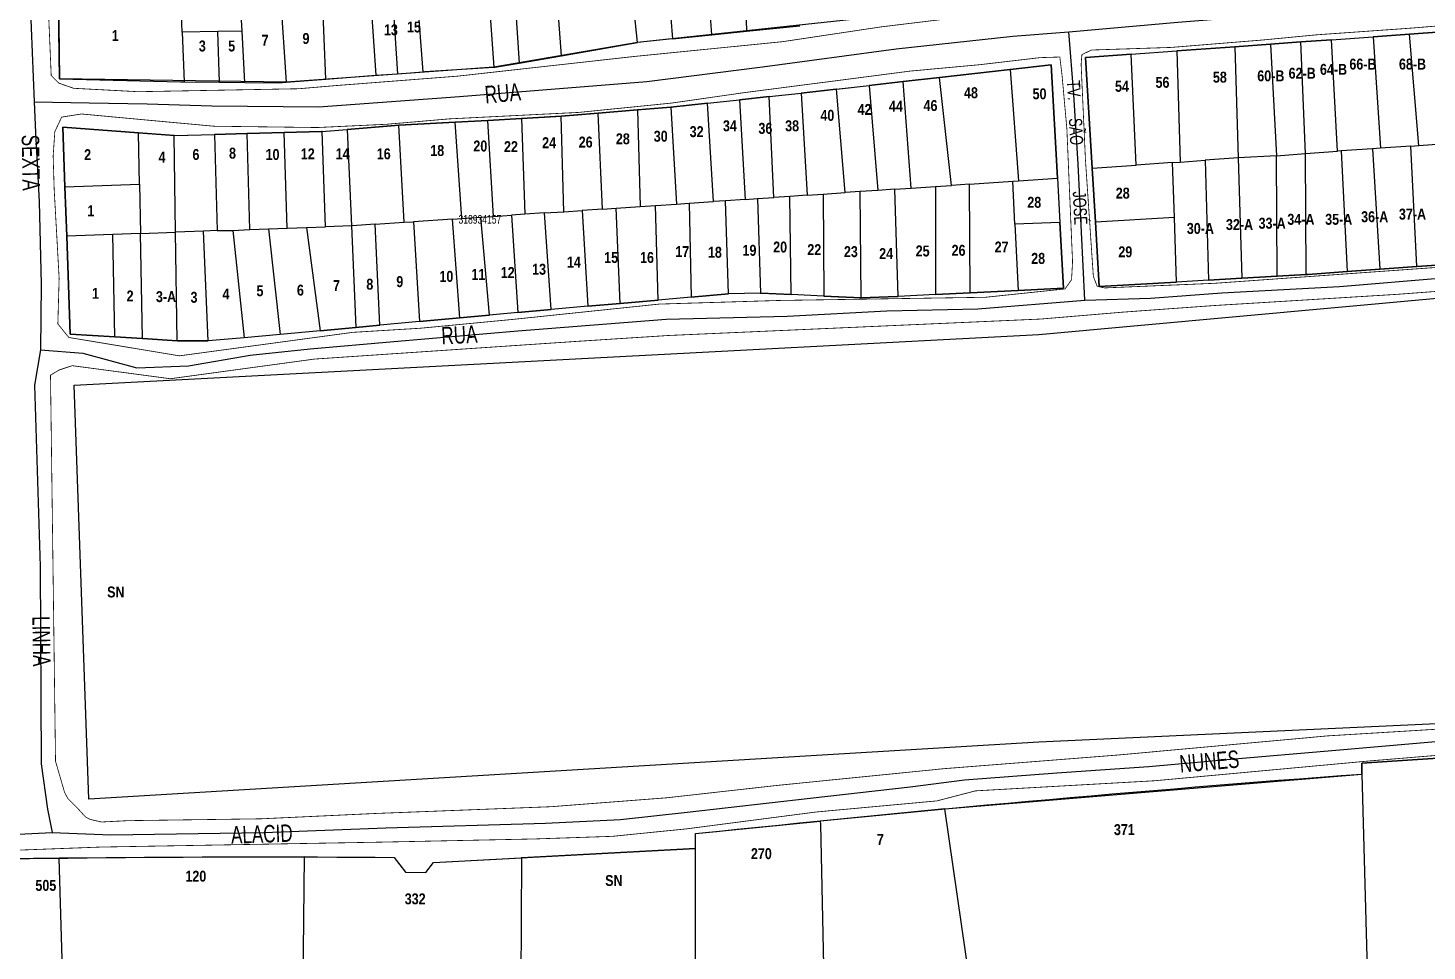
# Model space of a CAD drawing. Extents: x 204834 to 208707, y 4853033 to 4855981.
# Drawn here: x 207168.8 to 207489.1, y 4853424.5 to 4853635.8 of the extents above; entities that cross this region are included whole.
import ezdxf
from ezdxf.enums import TextEntityAlignment as Align

# ---------------------------------------------------------------- set-up
doc = ezdxf.new("R2010")
doc.units = 0
doc.header["$LTSCALE"] = 1.5
doc.header["$MEASUREMENT"] = 0
doc.linetypes.add('PHANTOMX2', pattern=[5, 2.5, -0.5, 0.5, -0.5, 0.5, -0.5])
for name, color, linetype in [('CD-MALHA-LOTES', 40, 'CONTINUOUS'), ('CD_TXT_QUADRA', 7, 'CONTINUOUS'), ('RU-QUADRAS', 6, 'CONTINUOUS'), ('SV-EIXO-RUA-N-PAV', 6, 'CONTINUOUS'), ('SV-EIXO-RUA-PAV', 20, 'CONTINUOUS'), ('SV-RUA-NAO-PAV-S-GUIA-C-GUIA', 7, 'PHANTOMX2'), ('SV-RUA-PAVIM-S-GUIA-C-GUIA', 7, 'CONTINUOUS'), ('SV-TXT-MUNIC-PAV', 7, 'CONTINUOUS'), ('SV-TXT-RUA-N-PAV-S-GUIA-C-GUIA', 7, 'CONTINUOUS'), ('SV-TXT-RUA-PAV-S-GUIA-C-GUIA', 7, 'CONTINUOUS'), ('Th_NmrPort', 7, 'CONTINUOUS')]:
    doc.layers.add(name, color=color, linetype=linetype)
doc.styles.add('ARIAL', font='ARIAL.TTF')
doc.styles.get("Standard").update_dxf_attribs({"font": 'swisscbo.ttf'})

msp = doc.modelspace()

# ---------------------------------------------------------------- linework, layer by layer
at = {"layer": 'CD-MALHA-LOTES', "linetype": 'Continuous'}
for p, q in [((207331.94, 4853683.02), (207333.28, 4853635.09)), ((207325.3, 4853634.26), (207323.63, 4853657.82)), ((207308.34, 4853632.49), (207305.95, 4853655.93)), ((207314.39, 4853656.83), (207316.34, 4853633.33)), ((207217.81, 4853635.1), (207216.86, 4853652.45)), ((207225.93, 4853653.12), (207227.91, 4853623.43)), ((207236.99, 4853624.13), (207235.8, 4853653.85)), ((207246.6, 4853652.21), (207248.41, 4853625.01)), ((207251.52, 4853652.56), (207253.41, 4853625.39)), ((207259.25, 4853625.84), (207257.24, 4853652.98)), ((207273.62, 4853652.7), (207275.4, 4853626.85)), ((207279.6, 4853653.24), (207281.24, 4853627.82)), ((207290.95, 4853629.5), (207289.11, 4853654.11)), ((207204.1, 4853634.92), (207203.55, 4853648.96)), ((207175.68, 4853647.59), (207175.99, 4853624.24)), ((207212.23, 4853635.03), (207204.1, 4853634.92)), ((207204.1, 4853634.92), (207204.55, 4853623.54)), ((207217.81, 4853635.1), (207212.23, 4853635.03)), ((207212.59, 4853623.45), (207212.23, 4853635.03)), ((207218.46, 4853623.39), (207217.81, 4853635.1)), ((207325.3, 4853634.26), (207333.28, 4853635.09)), ((207333.28, 4853635.09), (207345.45, 4853636.35)), ((207492.37, 4853634.94), (207485.07, 4853634.42)), ((207290.95, 4853629.5), (207308.34, 4853632.49)), ((207316.34, 4853633.33), (207308.34, 4853632.49)), ((207316.34, 4853633.33), (207325.3, 4853634.26)), ((207453.21, 4853632.14), (207445.08, 4853631.56)), ((207460.18, 4853632.64), (207453.21, 4853632.14)), ((207453.21, 4853632.14), (207454.59, 4853606.57)), ((207467.18, 4853633.14), (207460.18, 4853632.64)), ((207461.26, 4853607.15), (207460.18, 4853632.64)), ((207467.18, 4853633.14), (207476.72, 4853633.82)), ((207468.55, 4853607.66), (207467.18, 4853633.14)), ((207485.07, 4853634.42), (207476.72, 4853633.82)), ((207476.72, 4853633.82), (207478.38, 4853608.34)), ((207487.18, 4853608.95), (207485.07, 4853634.42)), ((207281.24, 4853627.82), (207290.95, 4853629.5)), ((207421.3, 4853629.86), (207410.88, 4853629.12)), ((207410.88, 4853629.12), (207412.4, 4853603.77)), ((207421.3, 4853629.86), (207431.78, 4853630.61)), ((207422.5, 4853604.47), (207421.3, 4853629.86)), ((207445.08, 4853631.56), (207431.78, 4853630.61)), ((207431.78, 4853630.61), (207432.53, 4853605.16)), ((207445.08, 4853631.56), (207445.85, 4853606.09)), ((207248.41, 4853625.01), (207253.41, 4853625.39)), ((207253.41, 4853625.39), (207259.25, 4853625.84)), ((207259.25, 4853625.84), (207259.63, 4853625.87)), ((207259.63, 4853625.87), (207275.4, 4853626.85)), ((207275.4, 4853626.85), (207275.71, 4853626.87)), ((207275.71, 4853626.87), (207281.24, 4853627.82)), ((207393.62, 4853626.33), (207377.43, 4853624.5)), ((207402.99, 4853627.39), (207393.62, 4853626.33)), ((207393.62, 4853626.33), (207395.57, 4853600.86)), ((207404.44, 4853601.46), (207402.99, 4853627.39)), ((207175.99, 4853624.24), (207203.72, 4853623.55)), ((207203.72, 4853623.55), (207204.55, 4853623.54)), ((207204.55, 4853623.54), (207212.59, 4853623.45)), ((207212.59, 4853623.45), (207218.46, 4853623.39)), ((207218.46, 4853623.39), (207226.23, 4853623.3)), ((207226.23, 4853623.3), (207227.91, 4853623.43)), ((207227.91, 4853623.43), (207236.99, 4853624.13)), ((207236.99, 4853624.13), (207248.41, 4853625.01)), ((207353.9, 4853621.85), (207361.37, 4853622.69)), ((207369.17, 4853623.57), (207361.37, 4853622.69)), ((207361.37, 4853622.69), (207363.34, 4853598.67)), ((207377.43, 4853624.5), (207369.17, 4853623.57)), ((207370.95, 4853599.18), (207369.17, 4853623.57)), ((207380.16, 4853599.81), (207377.43, 4853624.5)), ((207324.35, 4853618.62), (207331.65, 4853619.42)), ((207338.47, 4853620.16), (207331.65, 4853619.42)), ((207331.65, 4853619.42), (207333, 4853596.6)), ((207338.47, 4853620.16), (207345.79, 4853620.96)), ((207339.53, 4853597.05), (207338.47, 4853620.16)), ((207353.76, 4853621.83), (207345.79, 4853620.96)), ((207345.79, 4853620.96), (207347.13, 4853597.56)), ((207353.9, 4853621.85), (207353.76, 4853621.83)), ((207355.87, 4853598.16), (207353.9, 4853621.85)), ((207299.29, 4853616.33), (207290.86, 4853615.64)), ((207308.33, 4853617.08), (207299.29, 4853616.33)), ((207300.34, 4853594.38), (207299.29, 4853616.33)), ((207315.92, 4853617.71), (207308.33, 4853617.08)), ((207308.33, 4853617.08), (207308.93, 4853594.97)), ((207324.35, 4853618.62), (207315.92, 4853617.71)), ((207315.92, 4853617.71), (207317.27, 4853595.53)), ((207325.69, 4853596.11), (207324.35, 4853618.62)), ((207194.11, 4853611.81), (207176.74, 4853613.11)), ((207176.74, 4853613.11), (207177.24, 4853599.48)), ((207236.14, 4853612.16), (207241.86, 4853612.62)), ((207253.71, 4853613.58), (207241.86, 4853612.62)), ((207241.86, 4853612.62), (207242.84, 4853590.56)), ((207266.57, 4853614.29), (207253.71, 4853613.58)), ((207254.91, 4853591.36), (207253.71, 4853613.58)), ((207274.04, 4853614.7), (207266.57, 4853614.29)), ((207268.07, 4853592.24), (207266.57, 4853614.29)), ((207281.8, 4853615.13), (207274.04, 4853614.7)), ((207275.39, 4853592.72), (207274.04, 4853614.7)), ((207290.86, 4853615.64), (207281.8, 4853615.13)), ((207281.8, 4853615.13), (207282.55, 4853593.2)), ((207291.45, 4853593.79), (207290.86, 4853615.64)), ((207202.28, 4853611.2), (207194.11, 4853611.81)), ((207194.34, 4853600.07), (207194.11, 4853611.81)), ((207202.28, 4853611.2), (207211.5, 4853611.46)), ((207202.57, 4853589.11), (207202.28, 4853611.2)), ((207218.97, 4853611.67), (207211.5, 4853611.46)), ((207211.5, 4853611.46), (207212.11, 4853589.46)), ((207227.4, 4853611.91), (207218.97, 4853611.67)), ((207219.57, 4853589.72), (207218.97, 4853611.67)), ((207235.99, 4853612.15), (207227.4, 4853611.91)), ((207228.14, 4853590.03), (207227.4, 4853611.91)), ((207236.14, 4853612.16), (207235.99, 4853612.15)), ((207236.89, 4853590.35), (207236.14, 4853612.16)), ((207487.18, 4853608.95), (207493.3, 4853609.37)), ((207454.59, 4853606.57), (207445.85, 4853606.09)), ((207454.59, 4853606.57), (207461.26, 4853607.15)), ((207454.75, 4853579.02), (207454.59, 4853606.57)), ((207461.26, 4853607.15), (207468.55, 4853607.66)), ((207461.42, 4853579.41), (207461.26, 4853607.15)), ((207469.39, 4853607.72), (207468.55, 4853607.66)), ((207476.56, 4853608.21), (207469.39, 4853607.72)), ((207469.39, 4853607.72), (207470.77, 4853580.08)), ((207478.38, 4853608.34), (207476.56, 4853608.21)), ((207476.56, 4853608.21), (207478.22, 4853580.61)), ((207485.35, 4853608.82), (207478.38, 4853608.34)), ((207485.35, 4853608.82), (207487.18, 4853608.95)), ((207486.72, 4853581.22), (207485.35, 4853608.82)), ((207412.4, 4853603.77), (207422.5, 4853604.47)), ((207412.4, 4853603.77), (207413.14, 4853591.37)), ((207430.81, 4853605.04), (207422.5, 4853604.47)), ((207430.81, 4853605.04), (207432.53, 4853605.16)), ((207431.24, 4853592.43), (207430.81, 4853605.04)), ((207432.53, 4853605.16), (207438.28, 4853605.56)), ((207445.85, 4853606.09), (207438.28, 4853605.56)), ((207438.28, 4853605.56), (207439.05, 4853578.11)), ((207445.85, 4853606.09), (207446.63, 4853578.55)), ((207177.24, 4853599.48), (207194.34, 4853600.07)), ((207194.34, 4853600.07), (207194.56, 4853588.82)), ((207376.56, 4853599.56), (207380.16, 4853599.81)), ((207384.35, 4853600.09), (207380.16, 4853599.81)), ((207384.35, 4853600.09), (207394.23, 4853600.77)), ((207384.5, 4853575.22), (207384.35, 4853600.09)), ((207394.23, 4853600.77), (207395.57, 4853600.86)), ((207394.7, 4853590.92), (207394.23, 4853600.77)), ((207395.57, 4853600.86), (207404.44, 4853601.46)), ((207404.44, 4853601.46), (207405.01, 4853591.33)), ((207177.24, 4853599.48), (207177.65, 4853588.21)), ((207333, 4853596.6), (207328.46, 4853596.29)), ((207333, 4853596.6), (207335.77, 4853596.79)), ((207335.77, 4853596.79), (207339.53, 4853597.05)), ((207335.77, 4853596.79), (207336.51, 4853575.17)), ((207343.21, 4853597.3), (207339.53, 4853597.05)), ((207347.13, 4853597.56), (207343.21, 4853597.3)), ((207343.51, 4853574.83), (207343.21, 4853597.3)), ((207347.13, 4853597.56), (207350.84, 4853597.82)), ((207350.84, 4853597.82), (207355.87, 4853598.16)), ((207350.84, 4853597.82), (207350.99, 4853574.47)), ((207359.26, 4853598.39), (207355.87, 4853598.16)), ((207363.34, 4853598.67), (207359.26, 4853598.39)), ((207359.55, 4853574.06), (207359.26, 4853598.39)), ((207367.21, 4853598.93), (207363.34, 4853598.67)), ((207367.21, 4853598.93), (207370.95, 4853599.18)), ((207367.96, 4853574.39), (207367.21, 4853598.93)), ((207370.95, 4853599.18), (207376.56, 4853599.56)), ((207376.56, 4853599.56), (207376.56, 4853574.82)), ((207287, 4853593.5), (207282.55, 4853593.2)), ((207287, 4853593.5), (207291.45, 4853593.79)), ((207288.56, 4853571.38), (207287, 4853593.5)), ((207291.45, 4853593.79), (207295.65, 4853594.07)), ((207300.34, 4853594.38), (207295.65, 4853594.07)), ((207295.65, 4853594.07), (207296.98, 4853572.13)), ((207300.34, 4853594.38), (207303.42, 4853594.59)), ((207303.42, 4853594.59), (207308.93, 4853594.97)), ((207304.32, 4853572.79), (207303.42, 4853594.59)), ((207308.93, 4853594.97), (207312.41, 4853595.2)), ((207312.41, 4853595.2), (207317.27, 4853595.53)), ((207313.01, 4853573.57), (207312.41, 4853595.2)), ((207317.27, 4853595.53), (207320.18, 4853595.73)), ((207320.18, 4853595.73), (207325.69, 4853596.11)), ((207320.18, 4853595.73), (207320.64, 4853574.26)), ((207328.46, 4853596.29), (207325.69, 4853596.11)), ((207329.13, 4853575.02), (207328.46, 4853596.29)), ((207228.14, 4853590.03), (207232.52, 4853590.19)), ((207232.52, 4853590.19), (207236.89, 4853590.35)), ((207232.52, 4853590.19), (207235.7, 4853566.51)), ((207242.84, 4853590.56), (207236.89, 4853590.35)), ((207242.98, 4853590.57), (207242.84, 4853590.56)), ((207242.84, 4853590.56), (207243.87, 4853567.27)), ((207248.29, 4853590.92), (207242.98, 4853590.57)), ((207248.29, 4853590.92), (207254.91, 4853591.36)), ((207249.36, 4853567.78), (207248.29, 4853590.92)), ((207254.91, 4853591.36), (207257.03, 4853591.5)), ((207265.93, 4853592.1), (207257.03, 4853591.5)), ((207257.03, 4853591.5), (207258.39, 4853568.62)), ((207265.93, 4853592.1), (207268.07, 4853592.24)), ((207267.61, 4853569.48), (207265.93, 4853592.1)), ((207268.07, 4853592.24), (207272.45, 4853592.53)), ((207272.45, 4853592.53), (207275.39, 4853592.72)), ((207274.44, 4853570.11), (207272.45, 4853592.53)), ((207275.39, 4853592.72), (207279.44, 4853592.99)), ((207282.55, 4853593.2), (207279.44, 4853592.99)), ((207279.44, 4853592.99), (207280.95, 4853570.69)), ((207405.01, 4853591.33), (207394.7, 4853590.92)), ((207394.7, 4853590.92), (207395.43, 4853575.77)), ((207431.24, 4853592.43), (207413.14, 4853591.37)), ((207413.14, 4853591.37), (207414.03, 4853576.64)), ((207431.73, 4853577.68), (207431.24, 4853592.43)), ((207188.22, 4853588.59), (207177.65, 4853588.21)), ((207177.65, 4853588.21), (207178.46, 4853565.77)), ((207194.56, 4853588.82), (207188.22, 4853588.59)), ((207188.68, 4853565.13), (207188.22, 4853588.59)), ((207194.56, 4853588.82), (207202.57, 4853589.11)), ((207195.03, 4853564.73), (207194.56, 4853588.82)), ((207208.98, 4853589.34), (207202.57, 4853589.11)), ((207202.9, 4853564.23), (207202.57, 4853589.11)), ((207212.11, 4853589.46), (207208.98, 4853589.34)), ((207210.03, 4853564.22), (207208.98, 4853589.34)), ((207212.11, 4853589.46), (207215.67, 4853589.5)), ((207215.67, 4853589.5), (207219.57, 4853589.72)), ((207215.67, 4853589.5), (207218.3, 4853564.94)), ((207219.57, 4853589.72), (207223.86, 4853589.88)), ((207223.86, 4853589.88), (207228.14, 4853590.03)), ((207223.86, 4853589.88), (207226.48, 4853565.64)), ((207470.77, 4853580.08), (207478.22, 4853580.61)), ((207478.22, 4853580.61), (207486.72, 4853581.22)), ((207486.72, 4853581.22), (207494.52, 4853581.77)), ((207414.03, 4853576.64), (207431.73, 4853577.68)), ((207439.05, 4853578.11), (207431.73, 4853577.68)), ((207439.05, 4853578.11), (207446.63, 4853578.55)), ((207446.63, 4853578.55), (207454.75, 4853579.02)), ((207454.75, 4853579.02), (207461.42, 4853579.41)), ((207461.42, 4853579.41), (207461.86, 4853579.44)), ((207461.86, 4853579.44), (207470.77, 4853580.08)), ((207320.64, 4853574.26), (207313.01, 4853573.57)), ((207320.64, 4853574.26), (207329.13, 4853575.02)), ((207336.51, 4853575.17), (207329.13, 4853575.02)), ((207336.51, 4853575.17), (207336.59, 4853575.17)), ((207336.59, 4853575.17), (207343.51, 4853574.83)), ((207350.99, 4853574.47), (207343.51, 4853574.83)), ((207350.99, 4853574.47), (207359.47, 4853574.06)), ((207359.55, 4853574.06), (207367.73, 4853574.38)), ((207367.73, 4853574.38), (207367.96, 4853574.39)), ((207376.56, 4853574.82), (207367.96, 4853574.39)), ((207376.56, 4853574.82), (207384.5, 4853575.22)), ((207384.5, 4853575.22), (207395.43, 4853575.77)), ((207280.95, 4853570.69), (207288.56, 4853571.38)), ((207296.98, 4853572.13), (207288.56, 4853571.38)), ((207296.98, 4853572.13), (207304.32, 4853572.79)), ((207304.32, 4853572.79), (207313.01, 4853573.57)), ((207359.47, 4853574.06), (207359.55, 4853574.06)), ((207243.87, 4853567.27), (207249.36, 4853567.78)), ((207258.39, 4853568.62), (207249.36, 4853567.78)), ((207258.39, 4853568.62), (207267.61, 4853569.48)), ((207267.61, 4853569.48), (207274.34, 4853570.1)), ((207274.34, 4853570.1), (207274.44, 4853570.11)), ((207280.95, 4853570.69), (207274.44, 4853570.11)), ((207178.46, 4853565.77), (207188.68, 4853565.13)), ((207188.68, 4853565.13), (207195.03, 4853564.73)), ((207195.03, 4853564.73), (207202.9, 4853564.23)), ((207218.3, 4853564.94), (207210.03, 4853564.22)), ((207226.48, 4853565.64), (207218.3, 4853564.94)), ((207235.7, 4853566.51), (207226.48, 4853565.64)), ((207235.7, 4853566.51), (207243.87, 4853567.27)), ((207202.9, 4853564.23), (207203.11, 4853564.22)), ((207203.11, 4853564.22), (207210.03, 4853564.22)), ((207378.66, 4853457.07), (207474.16, 4853465.06)), ((207474.16, 4853465.06), (207480.02, 4853245.98)), ((207378.66, 4853457.07), (207350.17, 4853454.24)), ((207385.01, 4853413.48), (207378.66, 4853457.07)), ((207321.63, 4853451.41), (207350.17, 4853454.24)), ((207350.17, 4853454.24), (207350.19, 4853453.48)), ((207321.63, 4853448.04), (207321.63, 4853451.41)), ((207232.1, 4853446.06), (207175.89, 4853445.78)), ((207229.88, 4853250.96), (207232.1, 4853446.06)), ((207232.1, 4853446.06), (207252.64, 4853445.97)), ((207252.64, 4853445.97), (207255.24, 4853442.6)), ((207321.63, 4853448.04), (207281.75, 4853445.89)), ((207175.89, 4853445.78), (207164.12, 4853445.63)), ((207179.12, 4853343.44), (207175.89, 4853445.78)), ((207259.87, 4853442.5), (207261.6, 4853444.81)), ((207261.6, 4853444.81), (207281.75, 4853445.89)), ((207281.75, 4853445.89), (207280.81, 4853205.28)), ((207255.24, 4853442.6), (207259.87, 4853442.5))]:
    msp.add_line(p, q, dxfattribs=at)
for points in [[(207579.85, 4853474.5), (207579.04, 4853480.56), (207400.16, 4853472.35), (207182.72, 4853459.32), (207179.34, 4853554.11), (207289.75, 4853559.9), (207400.16, 4853565.7), (207490.52, 4853573.9), (207699.98, 4853584.77), (207838.76, 4853592.01), (207928.87, 4853596.6), (207928.87, 4853599.83)], [(207395.43, 4853575.77), (207405.85, 4853576.29), (207405.01, 4853591.33)], [(207579.85, 4853474.5), (207474.16, 4853467.57), (207474.16, 4853465.06)], [(207350.19, 4853453.48), (207353.23, 4853310.03), (207356.31, 4853162.65)], [(207328.45, 4853187.92), (207321.54, 4853357.1), (207321.63, 4853448.04)]]:
    msp.add_lwpolyline(points, dxfattribs=at)
at = {"layer": 'RU-QUADRAS', "linetype": 'Continuous'}
msp.add_lwpolyline([(207885.54, 4853679.72, -0.008632), (207696.87, 4853662.72), (207636.13, 4853658.68), (207622.77, 4853657.27), (207558.3, 4853654.65, -0.015693), (207410.91, 4853643.56), (207308.34, 4853632.49), (207275.4, 4853626.85), (207227.91, 4853623.43), (207175.99, 4853624.24), (207175.4, 4853668.84), (207214.72, 4853673.85), (207417.45, 4853689.3), (207483.44, 4853696.74), (207584.88, 4853705.41), (207687.98, 4853712.6), (207687.99, 4853711.79), (207694.8, 4853711.79), (207695.4, 4853694.96)], format="xyb", dxfattribs=at)
msp.add_lwpolyline([(207494.52, 4853581.77), (207486.72, 4853581.22), (207478.22, 4853580.61), (207470.77, 4853580.08), (207461.86, 4853579.44), (207461.42, 4853579.41), (207454.75, 4853579.02), (207446.63, 4853578.55), (207439.05, 4853578.11), (207431.73, 4853577.68), (207414.03, 4853576.64), (207413.14, 4853591.37), (207412.4, 4853603.77), (207410.88, 4853629.12), (207410.88, 4853629.12), (207421.3, 4853629.86), (207431.78, 4853630.61), (207445.08, 4853631.56), (207453.21, 4853632.14), (207460.18, 4853632.64), (207467.18, 4853633.14), (207476.72, 4853633.82), (207485.07, 4853634.42), (207492.37, 4853634.94)], dxfattribs=at)
msp.add_lwpolyline([(207176.74, 4853613.11), (207194.11, 4853611.81), (207202.31, 4853611.2), (207211.5, 4853611.46), (207218.97, 4853611.67), (207227.4, 4853611.91), (207235.99, 4853612.15), (207241.86, 4853612.62), (207253.76, 4853613.58), (207266.57, 4853614.29), (207274.04, 4853614.7), (207281.8, 4853615.13), (207290.93, 4853615.64), (207299.29, 4853616.33), (207308.33, 4853617.08), (207315.96, 4853617.71), (207324.35, 4853618.62), (207331.65, 4853619.42), (207338.47, 4853620.16), (207345.79, 4853620.96), (207353.76, 4853621.83), (207361.37, 4853622.69), (207369.17, 4853623.57), (207377.43, 4853624.5), (207393.62, 4853626.33), (207402.99, 4853627.39), (207404.44, 4853601.46), (207405.01, 4853591.33), (207405.85, 4853576.29), (207395.43, 4853575.77), (207384.5, 4853575.22), (207376.56, 4853574.82), (207367.96, 4853574.39), (207367.73, 4853574.38), (207359.55, 4853574.06), (207350.99, 4853574.47), (207343.51, 4853574.83), (207336.51, 4853575.17), (207329.13, 4853575.02), (207320.64, 4853574.26), (207313.01, 4853573.57), (207304.32, 4853572.79), (207296.98, 4853572.13), (207288.56, 4853571.38), (207280.95, 4853570.69), (207274.34, 4853570.1), (207267.61, 4853569.48), (207258.39, 4853568.62), (207249.36, 4853567.78), (207243.87, 4853567.27), (207235.7, 4853566.51), (207226.48, 4853565.64), (207218.3, 4853564.94), (207210.03, 4853564.22), (207203.11, 4853564.22), (207202.9, 4853564.23), (207195.03, 4853564.73), (207188.68, 4853565.13), (207178.46, 4853565.77), (207177.65, 4853588.21), (207177.24, 4853599.48), (207176.74, 4853613.11)], close=True, dxfattribs=at)
at = {"layer": 'RU-QUADRAS', "color": 6, "linetype": 'Continuous'}
msp.add_lwpolyline([(206748.95, 4853419.65, 0.022565), (206812.01, 4853426.38), (206955.83, 4853433.67), (207111.97, 4853444.41, -0.009775), (207252.64, 4853445.97), (207255.24, 4853442.6), (207259.87, 4853442.5), (207261.6, 4853444.81), (207321.63, 4853448.04), (207321.63, 4853451.41, -0.007774), (207474.16, 4853465.06), (207474.16, 4853467.57), (207579.85, 4853474.5), (207579.04, 4853480.56), (207400.16, 4853472.35), (207182.72, 4853459.32), (207179.34, 4853554.11), (207400.16, 4853565.7), (207490.52, 4853573.9), (207928.87, 4853596.6)], format="xyb", dxfattribs=at)
at = {"layer": 'SV-EIXO-RUA-N-PAV'}
for points in [[(207170.17, 4853618.97), (207182.77, 4853618.73), (207196.1, 4853618.49), (207210.88, 4853618), (207235.36, 4853617.76), (207267.59, 4853620.18), (207310.49, 4853623.58), (207336.9, 4853626.97), (207367.56, 4853631.09), (207394.22, 4853634), (207407.07, 4853634.97), (207432.03, 4853637.15), (207474.08, 4853640.54), (207523.76, 4853644.66), (207560.96, 4853647.57), (207593.19, 4853648.54), (207623, 4853650.24), (207644.21, 4853653.39), (207665.53, 4853655.32), (207685.41, 4853656.78), (207715.46, 4853658.72)], [(207410.7, 4853573.53), (207409.23, 4853604.65), (207408.17, 4853620.64), (207407.07, 4853634.97)], [(207171.62, 4853562.14), (207181.31, 4853561.41), (207193.67, 4853558.02), (207205.55, 4853558.5), (207219.61, 4853560.93), (207233.42, 4853562.38), (207252.57, 4853564.08), (207280.92, 4853566.5), (207314.85, 4853569.17), (207342.6, 4853569.9), (207365.38, 4853571.11), (207386.22, 4853571.59), (207410.7, 4853573.53), (207425.73, 4853574.02), (207442.09, 4853575.23), (207468.99, 4853576.68), (207492.74, 4853578.62), (207524.24, 4853580.56), (207557.32, 4853583.22), (207591.98, 4853584.44), (207619.22, 4853586.45), (207639.1, 4853588.3), (207663.84, 4853589.77), (207710.85, 4853591.95)]]:
    msp.add_lwpolyline(points, dxfattribs=at)
at = {"layer": 'SV-EIXO-RUA-PAV'}
for points in [[(207167.06, 4853719.33), (207167.75, 4853693.8), (207169.27, 4853676.77), (207169.58, 4853671.66), (207169.02, 4853647.28), (207170.17, 4853618.97), (207170.54, 4853611.94), (207171.31, 4853596.05), (207171.81, 4853577.23), (207171.62, 4853562.14), (207170.29, 4853554.1), (207171.56, 4853512.53), (207171.81, 4853467.4), (207173.24, 4853456.99), (207174.35, 4853451.7)], [(207174.35, 4853451.7), (207187.72, 4853451.12), (207222.79, 4853451.66), (207250.73, 4853452.73), (207287.22, 4853453.79), (207304.4, 4853454.68), (207319.7, 4853456.29), (207347.82, 4853459.49), (207370.7, 4853462.16), (207383.16, 4853463.76), (207404.34, 4853465.36), (207425.34, 4853466.79), (207443.23, 4853468.39), (207468.15, 4853470.53), (207498.94, 4853473.2), (207515.94, 4853473.73), (207526.61, 4853474.8), (207538.01, 4853474.98), (207550.11, 4853475.87), (207570.22, 4853477.82), (207579.03, 4853477.47), (207582.95, 4853475.51), (207587.22, 4853473.37)], [(206955.61, 4853439.09), (206983.87, 4853440.86), (207031.05, 4853444.36), (207076.84, 4853446.81), (207124.37, 4853449.25), (207174.35, 4853451.7)]]:
    msp.add_lwpolyline(points, dxfattribs=at)
at = {"layer": 'SV-RUA-NAO-PAV-S-GUIA-C-GUIA', "const_width": 0.18}
for points in [[(207887.35, 4853677.87), (207848.97, 4853674.68), (207823.94, 4853672.21), (207800.85, 4853670.37), (207775.34, 4853668.08), (207727.37, 4853664.14), (207702.18, 4853661.41), (207674.74, 4853660.51), (207643.43, 4853657.7), (207618.18, 4853655.13), (207580.75, 4853653.98), (207522.03, 4853649.97), (207471.14, 4853645.48), (207439.8, 4853643.61), (207388.3, 4853639.04), (207364.16, 4853636.11), (207341.5, 4853632.71), (207307.68, 4853629.34), (207267.12, 4853624.82), (207239.48, 4853622.68), (207230.77, 4853621.94), (207194.04, 4853621.26), (207179.23, 4853622.04)], [(207515.29, 4853638.25), (207485.31, 4853635.81), (207463.61, 4853634.27), (207451.34, 4853633.09), (207430.52, 4853631.4), (207412.22, 4853630.8), (207410.05, 4853629.75), (207409.87, 4853627.56), (207410.86, 4853605.69), (207412.67, 4853578.96), (207413.53, 4853576.75), (207415.23, 4853576.34), (207440.49, 4853577.4), (207488.4, 4853580.83), (207517.19, 4853582.79)], [(207203.45, 4853560.79), (207243.15, 4853566.17), (207258.61, 4853567.11), (207279.76, 4853569.13), (207313.29, 4853572.64), (207340.83, 4853573.47), (207387.97, 4853574.2), (207406.19, 4853576.11), (207407.68, 4853578.21), (207407.91, 4853582.37), (207407.36, 4853595.09), (207406.61, 4853612.74), (207405.51, 4853624.96), (207405, 4853629.2), (207400.47, 4853629.06), (207386.72, 4853627.45), (207370.65, 4853625.97), (207352.01, 4853623.54), (207332.99, 4853621.08), (207316.05, 4853618.65), (207294.86, 4853616.52), (207265.2, 4853615.04), (207250.96, 4853613.81), (207235.07, 4853613.06), (207211.35, 4853613.36), (207196.31, 4853614.74), (207181.03, 4853616.16)], [(207724.42, 4853589.79), (207663.13, 4853587.1), (207600.64, 4853582.2), (207573.77, 4853580.7), (207538.15, 4853578.86), (207513.04, 4853577.18), (207482.35, 4853574.88), (207462.16, 4853573.64), (207440.24, 4853572.3), (207419.48, 4853570.8), (207400.73, 4853569.22)], [(207400.73, 4853569.22), (207315.41, 4853565.45), (207294.53, 4853564.11), (207234.35, 4853560.05)], [(207178.13, 4853565), (207203.45, 4853560.79)], [(207201.38, 4853555.55), (207178.92, 4853558.54)], [(207234.35, 4853560.05), (207201.38, 4853555.55)]]:
    msp.add_lwpolyline(points, dxfattribs=at)
at = {"layer": 'SV-RUA-PAVIM-S-GUIA-C-GUIA', "const_width": 0.18}
for points in [[(207179.23, 4853622.04), (207175.87, 4853623.22), (207174.1, 4853624.97), (207173.42, 4853640.98), (207173.45, 4853654.28), (207173.76, 4853666.05), (207175.25, 4853668.73), (207179.01, 4853670.44)], [(207181.03, 4853616.16), (207176.5, 4853615.45), (207174.93, 4853612.12), (207174.55, 4853606.52), (207174.78, 4853598.95), (207175.92, 4853578.53), (207175.62, 4853568.1), (207178.13, 4853565)], [(207185.61, 4853454.07), (207183.03, 4853454.66), (207181.96, 4853455.22), (207180.21, 4853457.14), (207177.9, 4853459.47), (207177.16, 4853460.86), (207175.09, 4853467.98), (207173.94, 4853556.38), (207175.94, 4853557.56), (207178.92, 4853558.54)], [(207185.61, 4853454.07), (207191.71, 4853454.38), (207222.14, 4853454.8), (207248.24, 4853456.02), (207288.47, 4853457.57), (207314.97, 4853459.61), (207340.51, 4853462.47), (207378.49, 4853466.28), (207418.13, 4853469.39), (207466.32, 4853473.79), (207499.33, 4853475.8), (207529.26, 4853477.25), (207532.76, 4853476.92), (207537.3, 4853476.77), (207546.4, 4853477.35), (207568.99, 4853479.87), (207579.36, 4853480.44), (207580.38, 4853480.11), (207582.12, 4853478.54), (207583.56, 4853477.64), (207590.46, 4853475.86), (207583.39, 4853472.42)], [(207516.66, 4853470.28), (207513.15, 4853470.86), (207502.29, 4853470.24), (207475.54, 4853468.02), (207426.79, 4853463.52), (207385.69, 4853461.2), (207376.84, 4853458.9), (207349.2, 4853456.36), (207319.45, 4853452.49), (207302.56, 4853450.79), (207284.81, 4853450.19), (207249.53, 4853449.46), (207185.27, 4853448.33)], [(207185.27, 4853448.33), (207165.58, 4853447.59), (207126.51, 4853445.78), (207102.88, 4853444.43), (207031.94, 4853440.39), (206980.5, 4853437.28), (206955.62, 4853435.57)]]:
    msp.add_lwpolyline(points, dxfattribs=at)

# ---------------------------------------------------------------- texts
at = {"layer": 'CD_TXT_QUADRA', "linetype": 'Continuous', "style": 'ARIAL', "width": 0.7}
msp.add_text('318934157', height=2, dxfattribs=at).set_placement((207272.24, 4853592.04), align=Align.MIDDLE)
at = {"layer": 'SV-TXT-MUNIC-PAV', "style": 'ARIAL', "width": 0.7}
msp.add_text('NUNES', height=4, rotation=5, dxfattribs=at).set_placement((207432.58, 4853465.36))
at = {"layer": 'SV-TXT-RUA-N-PAV-S-GUIA-C-GUIA', "style": 'ARIAL', "width": 0.7}
for s, height, rotation, p in [('RUA', 4, 5, (207273.53, 4853618.56)), ('TV.     SÃO             JOSÉ', 3, 273, (207406.61, 4853623.77)), ('RUA', 4, 3, (207263.52, 4853563.38))]:
    msp.add_text(s, height=height, rotation=rotation, dxfattribs=at).set_placement(p)
at = {"layer": 'SV-TXT-RUA-PAV-S-GUIA-C-GUIA', "style": 'ARIAL', "width": 0.7}
for s, rotation, p in [('RUA                                                                  SEXTA', 271, (207165.93, 4853691.36)), ('LINHA', 271, (207169.77, 4853501.18)), ('ALACID', 2, (207215.32, 4853449.08))]:
    msp.add_text(s, height=4, rotation=rotation, dxfattribs=at).set_placement(p)
at = {"layer": 'Th_NmrPort', "color": 1}
for s, p in [('1', (207187.96, 4853634.1)), ('13', (207250.28, 4853635.42)), ('15', (207255.55, 4853636.08)), ('3', (207207.9, 4853631.73)), ('5', (207214.62, 4853631.73)), ('7', (207222.27, 4853633.04)), ('9', (207231.63, 4853633.44)), ('66-B', (207471.28, 4853627.58)), ('68-B', (207482.63, 4853627.58)), ('58', (207440.04, 4853624.59)), ('60-B', (207450.2, 4853624.89)), ('62-B', (207457.37, 4853625.49)), ('64-B', (207464.55, 4853626.38)), ('48', (207383.06, 4853621.02)), ('54', (207417.63, 4853622.5)), ('56', (207426.9, 4853623.4)), ('44', (207365.88, 4853617.94)), ('46', (207373.8, 4853618.09)), ('50', (207398.76, 4853620.78)), ('40', (207350.19, 4853615.85)), ('42', (207358.71, 4853617.2)), ('32', (207320.26, 4853612.12)), ('34', (207327.88, 4853613.46)), ('36', (207336, 4853612.87)), ('38', (207342.12, 4853613.46)), ('20', (207270.74, 4853608.83)), ('22', (207277.76, 4853608.68)), ('24', (207286.49, 4853609.58)), ('26', (207294.86, 4853609.73)), ('28', (207303.37, 4853610.48)), ('30', (207312.04, 4853611.07)), ('2', (207181.63, 4853606.84)), ('4', (207198.68, 4853606.3)), ('6', (207206.44, 4853606.89)), ('8', (207214.81, 4853607.19)), ('10', (207223.18, 4853606.89)), ('12', (207231.24, 4853607.04)), ('14', (207239.22, 4853607.04)), ('16', (207248.63, 4853607.04)), ('18', (207260.88, 4853607.79)), ('28', (207397.55, 4853595.94)), ('28', (207417.8, 4853598.04)), ('1', (207182.38, 4853594)), ('34-A', (207457.08, 4853592.05)), ('35-A', (207465.74, 4853592.05)), ('36-A', (207473.97, 4853592.64)), ('37-A', (207482.63, 4853593.24)), ('30-A', (207434.07, 4853589.96)), ('32-A', (207443.03, 4853590.85)), ('33-A', (207450.5, 4853591.15)), ('20', (207339.38, 4853585.7)), ('27', (207390.08, 4853585.7)), ('15', (207300.69, 4853583.31)), ('16', (207308.9, 4853583.31)), ('17', (207316.97, 4853584.65)), ('18', (207324.44, 4853584.5)), ('19', (207332.36, 4853584.95)), ('22', (207347.2, 4853585.1)), ('23', (207355.57, 4853584.65)), ('24', (207363.64, 4853584.2)), ('25', (207372, 4853584.8)), ('26', (207380.22, 4853584.95)), ('28', (207398.44, 4853583.1)), ('29', (207418.4, 4853584.61)), ('11', (207270.29, 4853579.43)), ('12', (207277.01, 4853579.87)), ('13', (207284.19, 4853580.62)), ('14', (207292.17, 4853582.26)), ('7', (207238.62, 4853576.89)), ('8', (207246.24, 4853577.19)), ('9', (207253.11, 4853577.78)), ('10', (207262.97, 4853578.98)), ('1', (207183.44, 4853575.1)), ('2', (207191.36, 4853574.5)), ('3-A', (207198.08, 4853574.35)), ('3', (207206, 4853574.2)), ('4', (207213.32, 4853574.95)), ('5', (207221.09, 4853575.69)), ('6', (207230.35, 4853575.84)), ('SN', (207186.91, 4853506.73)), ('371', (207417.38, 4853452.33)), ('7', (207363.11, 4853450.07)), ('270', (207334.28, 4853446.83)), ('120', (207204.82, 4853441.66)), ('505', (207170.48, 4853439.56)), ('SN', (207300.92, 4853440.68)), ('332', (207255.03, 4853436.48))]:
    msp.add_text(s, height=2.5, dxfattribs=at).set_placement(p, align=Align.MIDDLE_LEFT)

doc.saveas('drawing.dxf')
